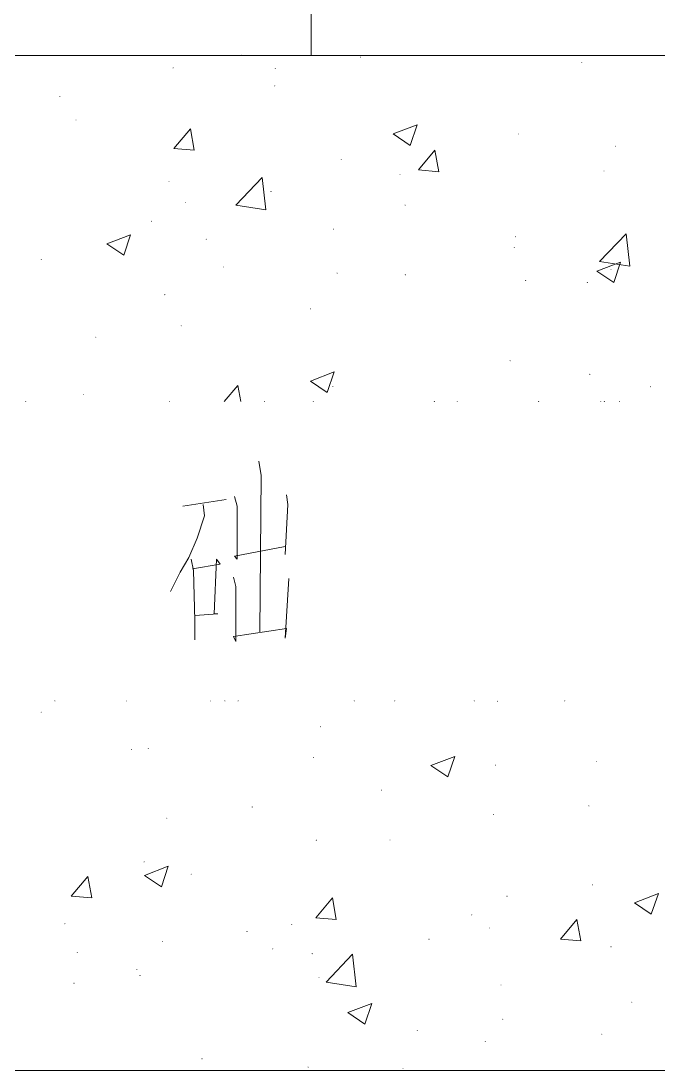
# Model space of a CAD drawing. Header units: millimetres. Extents: x 0 to 414, y 0 to 292.
# Drawn here: x 90.15 to 104.89, y 39.6 to 63.87 of the extents above; entities that cross this region are included whole.
import ezdxf

# ---------------------------------------------------------------- set-up
doc = ezdxf.new("R2010")
doc.units = ezdxf.units.MM

msp = doc.modelspace()

# ---------------------------------------------------------------- hatches: boundary and pattern name
h = msp.add_hatch(color=0)
h.dxf.hatch_style = 2
h.paths.add_polyline_path([(91.069583, 63.063614), (91.056531, 63.076667), (91.069583, 63.089719), (91.082636, 63.076667)])
h = msp.add_hatch(color=0)
h.dxf.hatch_style = 2
h.paths.add_polyline_path([(91.069583, 63.063614), (91.056531, 63.076667), (91.069583, 63.089719), (91.082636, 63.076667)])
h = msp.add_hatch(color=0)
h.dxf.hatch_style = 2
h.paths.add_polyline_path([(91.069583, 63.063614), (91.056531, 63.076667), (91.069583, 63.089719), (91.082636, 63.076667)])
h = msp.add_hatch(color=0)
h.dxf.hatch_style = 2
h.paths.add_polyline_path([(94.0435, 63.063614), (94.030447, 63.076667), (94.0435, 63.089719), (94.056553, 63.076667)])
h = msp.add_hatch(color=0)
h.dxf.hatch_style = 2
h.paths.add_polyline_path([(94.0435, 63.063614), (94.030447, 63.076667), (94.0435, 63.089719), (94.056553, 63.076667)])
h = msp.add_hatch(color=0)
h.dxf.hatch_style = 2
h.paths.add_polyline_path([(94.996, 63.063614), (94.982947, 63.076667), (94.996, 63.089719), (95.009053, 63.076667)])
h = msp.add_hatch(color=0)
h.dxf.hatch_style = 2
h.paths.add_polyline_path([(94.996, 63.063614), (94.982947, 63.076667), (94.996, 63.089719), (95.009053, 63.076667)])
h = msp.add_hatch(color=0)
h.dxf.hatch_style = 2
h.paths.add_polyline_path([(94.996, 63.063614), (94.982947, 63.076667), (94.996, 63.089719), (95.009053, 63.076667)])
h = msp.add_hatch(color=0)
h.dxf.hatch_style = 2
h.paths.add_polyline_path([(95.246472, 63.063614), (95.233419, 63.076667), (95.246472, 63.089719), (95.259525, 63.076667)])
h = msp.add_hatch(color=0)
h.dxf.hatch_style = 2
h.paths.add_polyline_path([(97.366667, 63.063614), (97.353614, 63.076667), (97.366667, 63.089719), (97.379719, 63.076667)])
h = msp.add_hatch(color=0)
h.dxf.hatch_style = 2
h.paths.add_polyline_path([(97.366667, 63.063614), (97.353614, 63.076667), (97.366667, 63.089719), (97.379719, 63.076667)])
h = msp.add_hatch(color=0)
h.dxf.hatch_style = 2
h.paths.add_polyline_path([(97.998139, 63.024808), (97.985086, 63.037861), (97.998139, 63.050914), (98.011192, 63.037861)])
h = msp.add_hatch(color=0)
h.dxf.hatch_style = 2
h.paths.add_polyline_path([(98.301528, 63.063614), (98.288475, 63.076667), (98.301528, 63.089719), (98.314581, 63.076667)])
h = msp.add_hatch(color=0)
h.dxf.hatch_style = 2
h.paths.add_polyline_path([(98.301528, 63.063614), (98.288475, 63.076667), (98.301528, 63.089719), (98.314581, 63.076667)])
h = msp.add_hatch(color=0)
h.dxf.hatch_style = 2
h.paths.add_polyline_path([(98.922417, 63.063614), (98.909364, 63.076667), (98.922417, 63.089719), (98.935469, 63.076667)])
h = msp.add_hatch(color=0)
h.dxf.hatch_style = 2
h.paths.add_polyline_path([(98.922417, 63.063614), (98.909364, 63.076667), (98.922417, 63.089719), (98.935469, 63.076667)])
h = msp.add_hatch(color=0)
h.dxf.hatch_style = 2
h.paths.add_polyline_path([(98.922417, 63.063614), (98.909364, 63.076667), (98.922417, 63.089719), (98.935469, 63.076667)])
h = msp.add_hatch(color=0)
h.dxf.hatch_style = 2
h.paths.add_polyline_path([(100.689833, 63.063614), (100.676781, 63.076667), (100.689833, 63.089719), (100.702886, 63.076667)])
h = msp.add_hatch(color=0)
h.dxf.hatch_style = 2
h.paths.add_polyline_path([(100.700417, 63.063614), (100.687364, 63.076667), (100.700417, 63.089719), (100.713469, 63.076667)])
h = msp.add_hatch(color=0)
h.dxf.hatch_style = 2
h.paths.add_polyline_path([(100.700417, 63.063614), (100.687364, 63.076667), (100.700417, 63.089719), (100.713469, 63.076667)])
h = msp.add_hatch(color=0)
h.dxf.hatch_style = 2
h.paths.add_polyline_path([(102.848833, 63.063614), (102.835781, 63.076667), (102.848833, 63.089719), (102.861886, 63.076667)])
h = msp.add_hatch(color=0)
h.dxf.hatch_style = 2
h.paths.add_polyline_path([(102.848833, 63.063614), (102.835781, 63.076667), (102.848833, 63.089719), (102.861886, 63.076667)])
h = msp.add_hatch(color=0)
h.dxf.hatch_style = 2
h.paths.add_polyline_path([(103.109889, 62.897808), (103.096836, 62.910861), (103.109889, 62.923914), (103.122942, 62.910861)])
h = msp.add_hatch(color=0)
h.dxf.hatch_style = 2
h.paths.add_polyline_path([(93.666028, 62.774336), (93.652975, 62.787389), (93.666028, 62.800442), (93.679081, 62.787389)])
h = msp.add_hatch(color=0)
h.dxf.hatch_style = 2
h.paths.add_polyline_path([(96.026111, 62.763753), (96.013058, 62.776806), (96.026111, 62.789858), (96.039164, 62.776806)])
h = msp.add_hatch(color=0)
h.dxf.hatch_style = 2
h.paths.add_polyline_path([(96.015528, 62.358058), (96.002475, 62.371111), (96.015528, 62.384164), (96.028581, 62.371111)])
h = msp.add_hatch(color=0)
h.dxf.hatch_style = 2
h.paths.add_polyline_path([(91.051944, 62.111114), (91.038892, 62.124167), (91.051944, 62.137219), (91.064997, 62.124167)])
h = msp.add_hatch(color=0)
h.dxf.hatch_style = 2
h.paths.add_polyline_path([(91.422361, 61.571364), (91.409308, 61.584417), (91.422361, 61.597469), (91.435414, 61.584417)])
h = msp.add_hatch(color=0)
h.dxf.hatch_style = 2
h.paths.add_polyline_path([(101.642333, 61.246808), (101.629281, 61.259861), (101.642333, 61.272914), (101.655386, 61.259861)])
h = msp.add_hatch(color=0)
h.dxf.hatch_style = 2
h.paths.add_polyline_path([(103.886, 60.964586), (103.872947, 60.977639), (103.886, 60.990692), (103.899053, 60.977639)])
h = msp.add_hatch(color=0)
h.dxf.hatch_style = 2
h.paths.add_polyline_path([(97.550111, 60.657669), (97.537058, 60.670722), (97.550111, 60.683775), (97.563164, 60.670722)])
h = msp.add_hatch(color=0)
h.dxf.hatch_style = 2
h.paths.add_polyline_path([(98.908306, 60.311947), (98.895253, 60.325), (98.908306, 60.338053), (98.921358, 60.325)])
h = msp.add_hatch(color=0)
h.dxf.hatch_style = 2
h.paths.add_polyline_path([(103.621417, 60.389558), (103.608364, 60.402611), (103.621417, 60.415664), (103.634469, 60.402611)])
h = msp.add_hatch(color=0)
h.dxf.hatch_style = 2
h.paths.add_polyline_path([(93.570778, 60.153197), (93.557725, 60.16625), (93.570778, 60.179303), (93.583831, 60.16625)])
h = msp.add_hatch(color=0)
h.dxf.hatch_style = 2
h.paths.add_polyline_path([(95.927333, 59.916836), (95.914281, 59.929889), (95.927333, 59.942942), (95.940386, 59.929889)])
h = msp.add_hatch(color=0)
h.dxf.hatch_style = 2
h.paths.add_polyline_path([(93.955306, 59.659308), (93.942253, 59.672361), (93.955306, 59.685414), (93.968358, 59.672361)])
h = msp.add_hatch(color=0)
h.dxf.hatch_style = 2
h.paths.add_polyline_path([(99.024722, 59.602864), (99.011669, 59.615917), (99.024722, 59.628969), (99.037775, 59.615917)])
h = msp.add_hatch(color=0)
h.dxf.hatch_style = 2
h.paths.add_polyline_path([(93.165083, 59.228919), (93.152031, 59.241972), (93.165083, 59.255025), (93.178136, 59.241972)])
h = msp.add_hatch(color=0)
h.dxf.hatch_style = 2
h.paths.add_polyline_path([(97.370194, 59.049003), (97.357142, 59.062056), (97.370194, 59.075108), (97.383247, 59.062056)])
h = msp.add_hatch(color=0)
h.dxf.hatch_style = 2
h.paths.add_polyline_path([(94.431556, 58.812642), (94.418503, 58.825694), (94.431556, 58.838747), (94.444608, 58.825694)])
h = msp.add_hatch(color=0)
h.dxf.hatch_style = 2
h.paths.add_polyline_path([(101.575306, 58.872614), (101.562253, 58.885667), (101.575306, 58.898719), (101.588358, 58.885667)])
h = msp.add_hatch(color=0)
h.dxf.hatch_style = 2
h.paths.add_polyline_path([(101.547083, 58.625669), (101.534031, 58.638722), (101.547083, 58.651775), (101.560136, 58.638722)])
h = msp.add_hatch(color=0)
h.dxf.hatch_style = 2
h.paths.add_polyline_path([(90.621556, 58.346975), (90.608503, 58.360028), (90.621556, 58.373081), (90.634608, 58.360028)])
h = msp.add_hatch(color=0)
h.dxf.hatch_style = 2
h.paths.add_polyline_path([(94.826667, 58.170586), (94.813614, 58.183639), (94.826667, 58.196692), (94.839719, 58.183639)])
h = msp.add_hatch(color=0)
h.dxf.hatch_style = 2
h.paths.add_polyline_path([(97.454861, 58.033003), (97.441808, 58.046056), (97.454861, 58.059108), (97.467914, 58.046056)])
h = msp.add_hatch(color=0)
h.dxf.hatch_style = 2
h.paths.add_polyline_path([(99.031778, 57.990669), (99.018725, 58.003722), (99.031778, 58.016775), (99.044831, 58.003722)])
h = msp.add_hatch(color=0)
h.dxf.hatch_style = 2
h.paths.add_polyline_path([(103.783694, 58.117669), (103.770642, 58.130722), (103.783694, 58.143775), (103.796747, 58.130722)])
h = msp.add_hatch(color=0)
h.dxf.hatch_style = 2
h.paths.add_polyline_path([(101.811667, 57.860142), (101.798614, 57.873194), (101.811667, 57.886247), (101.824719, 57.873194)])
h = msp.add_hatch(color=0)
h.dxf.hatch_style = 2
h.paths.add_polyline_path([(103.236889, 57.814281), (103.223836, 57.827333), (103.236889, 57.840386), (103.249942, 57.827333)])
h = msp.add_hatch(color=0)
h.dxf.hatch_style = 2
h.paths.add_polyline_path([(93.475528, 57.532058), (93.462475, 57.545111), (93.475528, 57.558164), (93.488581, 57.545111)])
h = msp.add_hatch(color=0)
h.dxf.hatch_style = 2
h.paths.add_polyline_path([(96.8375, 57.203975), (96.824447, 57.217028), (96.8375, 57.230081), (96.850553, 57.217028)])
h = msp.add_hatch(color=0)
h.dxf.hatch_style = 2
h.paths.add_polyline_path([(93.853, 56.812392), (93.839947, 56.825444), (93.853, 56.838497), (93.866053, 56.825444)])
h = msp.add_hatch(color=0)
h.dxf.hatch_style = 2
h.paths.add_polyline_path([(91.880972, 56.551336), (91.867919, 56.564389), (91.880972, 56.577442), (91.894025, 56.564389)])
h = msp.add_hatch(color=0)
h.dxf.hatch_style = 2
h.paths.add_polyline_path([(101.451833, 56.004531), (101.438781, 56.017583), (101.451833, 56.030636), (101.464886, 56.017583)])
h = msp.add_hatch(color=0)
h.dxf.hatch_style = 2
h.paths.add_polyline_path([(103.293333, 55.690558), (103.280281, 55.703611), (103.293333, 55.716664), (103.306386, 55.703611)])
h = msp.add_hatch(color=0)
h.dxf.hatch_style = 2
h.paths.add_polyline_path([(97.359611, 55.411864), (97.346558, 55.424917), (97.359611, 55.437969), (97.372664, 55.424917)])
h = msp.add_hatch(color=0)
h.dxf.hatch_style = 2
h.paths.add_polyline_path([(104.693861, 55.404808), (104.680808, 55.417861), (104.693861, 55.430914), (104.706914, 55.417861)])
h = msp.add_hatch(color=0)
h.dxf.hatch_style = 2
h.paths.add_polyline_path([(91.59875, 55.221364), (91.585697, 55.234417), (91.59875, 55.247469), (91.611803, 55.234417)])
h = msp.add_hatch(color=0)
h.dxf.hatch_style = 2
h.paths.add_polyline_path([(90.261722, 55.062614), (90.248669, 55.075667), (90.261722, 55.088719), (90.274775, 55.075667)])
h = msp.add_hatch(color=0)
h.dxf.hatch_style = 2
h.paths.add_polyline_path([(90.261722, 55.062614), (90.248669, 55.075667), (90.261722, 55.088719), (90.274775, 55.075667)])
h = msp.add_hatch(color=0)
h.dxf.hatch_style = 2
h.paths.add_polyline_path([(90.261722, 55.062614), (90.248669, 55.075667), (90.261722, 55.088719), (90.274775, 55.075667)])
h = msp.add_hatch(color=0)
h.dxf.hatch_style = 2
h.paths.add_polyline_path([(93.581361, 55.062614), (93.568308, 55.075667), (93.581361, 55.088719), (93.594414, 55.075667)])
h = msp.add_hatch(color=0)
h.dxf.hatch_style = 2
h.paths.add_polyline_path([(95.775639, 55.062614), (95.762586, 55.075667), (95.775639, 55.088719), (95.788692, 55.075667)])
h = msp.add_hatch(color=0)
h.dxf.hatch_style = 2
h.paths.add_polyline_path([(96.904528, 55.062614), (96.891475, 55.075667), (96.904528, 55.088719), (96.917581, 55.075667)])
h = msp.add_hatch(color=0)
h.dxf.hatch_style = 2
h.paths.add_polyline_path([(99.702056, 55.062614), (99.689003, 55.075667), (99.702056, 55.088719), (99.715108, 55.075667)])
h = msp.add_hatch(color=0)
h.dxf.hatch_style = 2
h.paths.add_polyline_path([(100.227694, 55.062614), (100.214642, 55.075667), (100.227694, 55.088719), (100.240747, 55.075667)])
h = msp.add_hatch(color=0)
h.dxf.hatch_style = 2
h.paths.add_polyline_path([(100.227694, 55.062614), (100.214642, 55.075667), (100.227694, 55.088719), (100.240747, 55.075667)])
h = msp.add_hatch(color=0)
h.dxf.hatch_style = 2
h.paths.add_polyline_path([(102.111528, 55.062614), (102.098475, 55.075667), (102.111528, 55.088719), (102.124581, 55.075667)])
h = msp.add_hatch(color=0)
h.dxf.hatch_style = 2
h.paths.add_polyline_path([(103.547333, 55.062614), (103.534281, 55.075667), (103.547333, 55.088719), (103.560386, 55.075667)])
h = msp.add_hatch(color=0)
h.dxf.hatch_style = 2
h.paths.add_polyline_path([(103.547333, 55.062614), (103.534281, 55.075667), (103.547333, 55.088719), (103.560386, 55.075667)])
h = msp.add_hatch(color=0)
h.dxf.hatch_style = 2
h.paths.add_polyline_path([(103.547333, 55.062614), (103.534281, 55.075667), (103.547333, 55.088719), (103.560386, 55.075667)])
h = msp.add_hatch(color=0)
h.dxf.hatch_style = 2
h.paths.add_polyline_path([(103.628472, 55.062614), (103.615419, 55.075667), (103.628472, 55.088719), (103.641525, 55.075667)])
h = msp.add_hatch(color=0)
h.dxf.hatch_style = 2
h.paths.add_polyline_path([(103.977722, 55.062614), (103.964669, 55.075667), (103.977722, 55.088719), (103.990775, 55.075667)])
h = msp.add_hatch(color=0)
h.dxf.hatch_style = 2
h.paths.add_polyline_path([(103.977722, 55.062614), (103.964669, 55.075667), (103.977722, 55.088719), (103.990775, 55.075667)])
h = msp.add_hatch(color=0)
h.dxf.hatch_style = 2
h.paths.add_polyline_path([(90.935528, 48.141114), (90.922475, 48.154167), (90.935528, 48.167219), (90.948581, 48.154167)])
h = msp.add_hatch(color=0)
h.dxf.hatch_style = 2
h.paths.add_polyline_path([(90.935528, 48.141114), (90.922475, 48.154167), (90.935528, 48.167219), (90.948581, 48.154167)])
h = msp.add_hatch(color=0)
h.dxf.hatch_style = 2
h.paths.add_polyline_path([(92.586528, 48.141114), (92.573475, 48.154167), (92.586528, 48.167219), (92.599581, 48.154167)])
h = msp.add_hatch(color=0)
h.dxf.hatch_style = 2
h.paths.add_polyline_path([(94.526806, 48.141114), (94.513753, 48.154167), (94.526806, 48.167219), (94.539858, 48.154167)])
h = msp.add_hatch(color=0)
h.dxf.hatch_style = 2
h.paths.add_polyline_path([(94.526806, 48.141114), (94.513753, 48.154167), (94.526806, 48.167219), (94.539858, 48.154167)])
h = msp.add_hatch(color=0)
h.dxf.hatch_style = 2
h.paths.add_polyline_path([(94.861944, 48.141114), (94.848892, 48.154167), (94.861944, 48.167219), (94.874997, 48.154167)])
h = msp.add_hatch(color=0)
h.dxf.hatch_style = 2
h.paths.add_polyline_path([(94.861944, 48.141114), (94.848892, 48.154167), (94.861944, 48.167219), (94.874997, 48.154167)])
h = msp.add_hatch(color=0)
h.dxf.hatch_style = 2
h.paths.add_polyline_path([(95.168861, 48.141114), (95.155808, 48.154167), (95.168861, 48.167219), (95.181914, 48.154167)])
h = msp.add_hatch(color=0)
h.dxf.hatch_style = 2
h.paths.add_polyline_path([(95.168861, 48.141114), (95.155808, 48.154167), (95.168861, 48.167219), (95.181914, 48.154167)])
h = msp.add_hatch(color=0)
h.dxf.hatch_style = 2
h.paths.add_polyline_path([(95.168861, 48.141114), (95.155808, 48.154167), (95.168861, 48.167219), (95.181914, 48.154167)])
h = msp.add_hatch(color=0)
h.dxf.hatch_style = 2
h.paths.add_polyline_path([(97.849972, 48.141114), (97.836919, 48.154167), (97.849972, 48.167219), (97.863025, 48.154167)])
h = msp.add_hatch(color=0)
h.dxf.hatch_style = 2
h.paths.add_polyline_path([(98.788361, 48.141114), (98.775308, 48.154167), (98.788361, 48.167219), (98.801414, 48.154167)])
h = msp.add_hatch(color=0)
h.dxf.hatch_style = 2
h.paths.add_polyline_path([(98.788361, 48.141114), (98.775308, 48.154167), (98.788361, 48.167219), (98.801414, 48.154167)])
h = msp.add_hatch(color=0)
h.dxf.hatch_style = 2
h.paths.add_polyline_path([(100.622806, 48.141114), (100.609753, 48.154167), (100.622806, 48.167219), (100.635858, 48.154167)])
h = msp.add_hatch(color=0)
h.dxf.hatch_style = 2
h.paths.add_polyline_path([(100.622806, 48.141114), (100.609753, 48.154167), (100.622806, 48.167219), (100.635858, 48.154167)])
h = msp.add_hatch(color=0)
h.dxf.hatch_style = 2
h.paths.add_polyline_path([(100.622806, 48.141114), (100.609753, 48.154167), (100.622806, 48.167219), (100.635858, 48.154167)])
h = msp.add_hatch(color=0)
h.dxf.hatch_style = 2
h.paths.add_polyline_path([(101.162556, 48.134058), (101.149503, 48.147111), (101.162556, 48.160164), (101.175608, 48.147111)])
h = msp.add_hatch(color=0)
h.dxf.hatch_style = 2
h.paths.add_polyline_path([(102.714778, 48.141114), (102.701725, 48.154167), (102.714778, 48.167219), (102.727831, 48.154167)])
h = msp.add_hatch(color=0)
h.dxf.hatch_style = 2
h.paths.add_polyline_path([(102.714778, 48.141114), (102.701725, 48.154167), (102.714778, 48.167219), (102.727831, 48.154167)])
h = msp.add_hatch(color=0)
h.dxf.hatch_style = 2
h.paths.add_polyline_path([(90.618028, 47.883586), (90.604975, 47.896639), (90.618028, 47.909692), (90.631081, 47.896639)])
h = msp.add_hatch(color=0)
h.dxf.hatch_style = 2
h.paths.add_polyline_path([(97.070333, 47.544919), (97.057281, 47.557972), (97.070333, 47.571025), (97.083386, 47.557972)])
h = msp.add_hatch(color=0)
h.dxf.hatch_style = 2
h.paths.add_polyline_path([(92.702944, 47.015753), (92.689892, 47.028806), (92.702944, 47.041858), (92.715997, 47.028806)])
h = msp.add_hatch(color=0)
h.dxf.hatch_style = 2
h.paths.add_polyline_path([(93.091, 47.040447), (93.077947, 47.0535), (93.091, 47.066553), (93.104053, 47.0535)])
h = msp.add_hatch(color=0)
h.dxf.hatch_style = 2
h.paths.add_polyline_path([(96.908056, 46.835836), (96.895003, 46.848889), (96.908056, 46.861942), (96.921108, 46.848889)])
h = msp.add_hatch(color=0)
h.dxf.hatch_style = 2
h.paths.add_polyline_path([(101.113167, 46.659447), (101.100114, 46.6725), (101.113167, 46.685553), (101.126219, 46.6725)])
h = msp.add_hatch(color=0)
h.dxf.hatch_style = 2
h.paths.add_polyline_path([(103.452083, 46.737058), (103.439031, 46.750111), (103.452083, 46.763164), (103.465136, 46.750111)])
h = msp.add_hatch(color=0)
h.dxf.hatch_style = 2
h.paths.add_polyline_path([(98.477917, 46.080892), (98.464864, 46.093944), (98.477917, 46.106997), (98.490969, 46.093944)])
h = msp.add_hatch(color=0)
h.dxf.hatch_style = 2
h.paths.add_polyline_path([(95.493417, 45.689308), (95.480364, 45.702361), (95.493417, 45.715414), (95.506469, 45.702361)])
h = msp.add_hatch(color=0)
h.dxf.hatch_style = 2
h.paths.add_polyline_path([(103.272167, 45.714003), (103.259114, 45.727056), (103.272167, 45.740108), (103.285219, 45.727056)])
h = msp.add_hatch(color=0)
h.dxf.hatch_style = 2
h.paths.add_polyline_path([(93.521389, 45.431781), (93.508336, 45.444833), (93.521389, 45.457886), (93.534442, 45.444833)])
h = msp.add_hatch(color=0)
h.dxf.hatch_style = 2
h.paths.add_polyline_path([(101.067306, 45.512919), (101.054253, 45.525972), (101.067306, 45.539025), (101.080358, 45.525972)])
h = msp.add_hatch(color=0)
h.dxf.hatch_style = 2
h.paths.add_polyline_path([(96.975083, 44.923781), (96.962031, 44.936833), (96.975083, 44.949886), (96.988136, 44.936833)])
h = msp.add_hatch(color=0)
h.dxf.hatch_style = 2
h.paths.add_polyline_path([(98.675472, 44.927308), (98.662419, 44.940361), (98.675472, 44.953414), (98.688525, 44.940361)])
h = msp.add_hatch(color=0)
h.dxf.hatch_style = 2
h.paths.add_polyline_path([(92.99575, 44.419308), (92.982697, 44.432361), (92.99575, 44.445414), (93.008803, 44.432361)])
h = msp.add_hatch(color=0)
h.dxf.hatch_style = 2
h.paths.add_polyline_path([(94.082306, 44.137086), (94.069253, 44.150139), (94.082306, 44.163192), (94.095358, 44.150139)])
h = msp.add_hatch(color=0)
h.dxf.hatch_style = 2
h.paths.add_polyline_path([(103.353306, 43.890142), (103.340253, 43.903194), (103.353306, 43.916247), (103.366358, 43.903194)])
h = msp.add_hatch(color=0)
h.dxf.hatch_style = 2
h.paths.add_polyline_path([(101.381278, 43.629086), (101.368225, 43.642139), (101.381278, 43.655192), (101.394331, 43.642139)])
h = msp.add_hatch(color=0)
h.dxf.hatch_style = 2
h.paths.add_polyline_path([(100.566361, 43.195169), (100.553308, 43.208222), (100.566361, 43.221275), (100.579414, 43.208222)])
h = msp.add_hatch(color=0)
h.dxf.hatch_style = 2
h.paths.add_polyline_path([(91.168361, 42.990558), (91.155308, 43.003611), (91.168361, 43.016664), (91.181414, 43.003611)])
h = msp.add_hatch(color=0)
h.dxf.hatch_style = 2
h.paths.add_polyline_path([(96.407111, 42.976447), (96.394058, 42.9895), (96.407111, 43.002553), (96.420164, 42.9895)])
h = msp.add_hatch(color=0)
h.dxf.hatch_style = 2
h.paths.add_polyline_path([(95.373472, 42.810642), (95.360419, 42.823694), (95.373472, 42.836747), (95.386525, 42.823694)])
h = msp.add_hatch(color=0)
h.dxf.hatch_style = 2
h.paths.add_polyline_path([(100.972056, 42.891781), (100.959003, 42.904833), (100.972056, 42.917886), (100.985108, 42.904833)])
h = msp.add_hatch(color=0)
h.dxf.hatch_style = 2
h.paths.add_polyline_path([(93.422611, 42.581336), (93.409558, 42.594389), (93.422611, 42.607442), (93.435664, 42.594389)])
h = msp.add_hatch(color=0)
h.dxf.hatch_style = 2
h.paths.add_polyline_path([(99.578583, 42.634253), (99.565531, 42.647306), (99.578583, 42.660358), (99.591636, 42.647306)])
h = msp.add_hatch(color=0)
h.dxf.hatch_style = 2
h.paths.add_polyline_path([(103.783694, 42.457864), (103.770642, 42.470917), (103.783694, 42.483969), (103.796747, 42.470917)])
h = msp.add_hatch(color=0)
h.dxf.hatch_style = 2
h.paths.add_polyline_path([(91.450583, 42.323808), (91.437531, 42.336861), (91.450583, 42.349914), (91.463636, 42.336861)])
h = msp.add_hatch(color=0)
h.dxf.hatch_style = 2
h.paths.add_polyline_path([(95.969667, 42.408475), (95.956614, 42.421528), (95.969667, 42.434581), (95.982719, 42.421528)])
h = msp.add_hatch(color=0)
h.dxf.hatch_style = 2
h.paths.add_polyline_path([(96.879833, 42.299114), (96.866781, 42.312167), (96.879833, 42.325219), (96.892886, 42.312167)])
h = msp.add_hatch(color=0)
h.dxf.hatch_style = 2
h.paths.add_polyline_path([(92.829944, 41.932225), (92.816892, 41.945278), (92.829944, 41.958331), (92.842997, 41.945278)])
h = msp.add_hatch(color=0)
h.dxf.hatch_style = 2
h.paths.add_polyline_path([(92.9005, 41.794642), (92.887447, 41.807694), (92.9005, 41.820747), (92.913553, 41.807694)])
h = msp.add_hatch(color=0)
h.dxf.hatch_style = 2
h.paths.add_polyline_path([(97.035056, 41.752308), (97.022003, 41.765361), (97.035056, 41.778414), (97.048108, 41.765361)])
h = msp.add_hatch(color=0)
h.dxf.hatch_style = 2
h.paths.add_polyline_path([(91.3765, 41.618253), (91.363447, 41.631306), (91.3765, 41.644358), (91.389553, 41.631306)])
h = msp.add_hatch(color=0)
h.dxf.hatch_style = 2
h.paths.add_polyline_path([(101.240167, 41.575919), (101.227114, 41.588972), (101.240167, 41.602025), (101.253219, 41.588972)])
h = msp.add_hatch(color=0)
h.dxf.hatch_style = 2
h.paths.add_polyline_path([(104.263472, 41.177281), (104.250419, 41.190333), (104.263472, 41.203386), (104.276525, 41.190333)])
h = msp.add_hatch(color=0)
h.dxf.hatch_style = 2
h.paths.add_polyline_path([(101.2825, 40.782169), (101.269447, 40.795222), (101.2825, 40.808275), (101.295553, 40.795222)])
h = msp.add_hatch(color=0)
h.dxf.hatch_style = 2
h.paths.add_polyline_path([(99.306944, 40.524642), (99.293892, 40.537694), (99.306944, 40.550747), (99.319997, 40.537694)])
h = msp.add_hatch(color=0)
h.dxf.hatch_style = 2
h.paths.add_polyline_path([(100.876806, 40.267114), (100.863753, 40.280167), (100.876806, 40.293219), (100.889858, 40.280167)])
h = msp.add_hatch(color=0)
h.dxf.hatch_style = 2
h.paths.add_polyline_path([(103.572028, 40.439975), (103.558975, 40.453028), (103.572028, 40.466081), (103.585081, 40.453028)])
h = msp.add_hatch(color=0)
h.dxf.hatch_style = 2
h.paths.add_polyline_path([(94.332778, 39.868475), (94.319725, 39.881528), (94.332778, 39.894581), (94.345831, 39.881528)])
h = msp.add_hatch(color=0)
h.dxf.hatch_style = 2
h.paths.add_polyline_path([(92.304306, 39.600364), (92.291253, 39.613417), (92.304306, 39.626469), (92.317358, 39.613417)])
h = msp.add_hatch(color=0)
h.dxf.hatch_style = 2
h.paths.add_polyline_path([(92.561833, 39.600364), (92.548781, 39.613417), (92.561833, 39.626469), (92.574886, 39.613417)])
h = msp.add_hatch(color=0)
h.dxf.hatch_style = 2
h.paths.add_polyline_path([(93.362639, 39.600364), (93.349586, 39.613417), (93.362639, 39.626469), (93.375692, 39.613417)])
h = msp.add_hatch(color=0)
h.dxf.hatch_style = 2
h.paths.add_polyline_path([(93.577833, 39.600364), (93.564781, 39.613417), (93.577833, 39.626469), (93.590886, 39.613417)])
h = msp.add_hatch(color=0)
h.dxf.hatch_style = 2
h.paths.add_polyline_path([(96.48825, 39.600364), (96.475197, 39.613417), (96.48825, 39.626469), (96.501303, 39.613417)])
h = msp.add_hatch(color=0)
h.dxf.hatch_style = 2
h.paths.add_polyline_path([(96.685806, 39.600364), (96.672753, 39.613417), (96.685806, 39.626469), (96.698858, 39.613417)])
h = msp.add_hatch(color=0)
h.dxf.hatch_style = 2
h.paths.add_polyline_path([(96.784583, 39.677975), (96.771531, 39.691028), (96.784583, 39.704081), (96.797636, 39.691028)])
h = msp.add_hatch(color=0)
h.dxf.hatch_style = 2
h.paths.add_polyline_path([(98.978861, 39.649753), (98.965808, 39.662806), (98.978861, 39.675858), (98.991914, 39.662806)])
h = msp.add_hatch(color=0)
h.dxf.hatch_style = 2
h.paths.add_polyline_path([(100.008972, 39.600364), (99.995919, 39.613417), (100.008972, 39.626469), (100.022025, 39.613417)])
h = msp.add_hatch(color=0)
h.dxf.hatch_style = 2
h.paths.add_polyline_path([(100.008972, 39.600364), (99.995919, 39.613417), (100.008972, 39.626469), (100.022025, 39.613417)])
h = msp.add_hatch(color=0)
h.dxf.hatch_style = 2
h.paths.add_polyline_path([(100.414667, 39.600364), (100.401614, 39.613417), (100.414667, 39.626469), (100.427719, 39.613417)])
h = msp.add_hatch(color=0)
h.dxf.hatch_style = 2
h.paths.add_polyline_path([(103.328611, 39.600364), (103.315558, 39.613417), (103.328611, 39.626469), (103.341664, 39.613417)])
h = msp.add_hatch(color=0)
h.dxf.hatch_style = 2
h.paths.add_polyline_path([(103.328611, 39.600364), (103.315558, 39.613417), (103.328611, 39.626469), (103.341664, 39.613417)])
h = msp.add_hatch(color=0)
h.dxf.hatch_style = 2
h.paths.add_polyline_path([(103.328611, 39.600364), (103.315558, 39.613417), (103.328611, 39.626469), (103.341664, 39.613417)])
h = msp.add_hatch(color=0)
h.dxf.hatch_style = 2
h.paths.add_polyline_path([(104.341083, 39.600364), (104.328031, 39.613417), (104.341083, 39.626469), (104.354136, 39.613417)])

# ---------------------------------------------------------------- linework, layer by layer
at = {"color": 0, "lineweight": 0}
for points in [[(96.855139, 64.653583), (96.855139, 63.076667)], [(96.855139, 63.076667), (62.596889, 63.076667)], [(96.855139, 63.076667), (115.199583, 63.076667)], [(98.753083, 61.259861), (99.303417, 61.471528)], [(99.144667, 60.995278), (99.303417, 61.471528)], [(93.683667, 60.924722), (94.064667, 61.376278)], [(94.156389, 60.882389), (94.064667, 61.376278)], [(98.753083, 61.259861), (99.144667, 60.995278)], [(93.683667, 60.924722), (94.156389, 60.882389)], [(99.335167, 60.430833), (99.716167, 60.882389)], [(99.807889, 60.3885), (99.716167, 60.882389)], [(95.112417, 59.612389), (95.72625, 60.250917)], [(95.810917, 59.503028), (95.72625, 60.250917)], [(99.335167, 60.430833), (99.807889, 60.3885)], [(95.112417, 59.612389), (95.810917, 59.503028)], [(92.134972, 58.719861), (92.685306, 58.931528)], [(92.526556, 58.455278), (92.685306, 58.931528)], [(103.519111, 58.310639), (104.132944, 58.949167)], [(104.221139, 58.201278), (104.132944, 58.949167)], [(92.134972, 58.719861), (92.526556, 58.455278)], [(103.455611, 58.088389), (104.005944, 58.300056)], [(103.519111, 58.310639), (104.221139, 58.201278)], [(103.847194, 57.823806), (104.005944, 58.300056)], [(103.455611, 58.088389), (103.847194, 57.823806)], [(96.8375, 55.548389), (97.387833, 55.760056)], [(97.229083, 55.283806), (97.387833, 55.760056)], [(94.844306, 55.075667), (95.158278, 55.449611)], [(95.228833, 55.075667), (95.158278, 55.449611)], [(96.8375, 55.548389), (97.229083, 55.283806)], [(95.645111, 53.699833), (95.701556, 53.364694), (95.673333, 49.755778)], [(96.287167, 52.916667), (96.315389, 52.694417), (96.258944, 51.540833)], [(94.361, 52.694417), (94.389222, 52.433361), (94.223417, 51.914778), (94.025861, 51.46675), (93.831833, 51.131611), (93.609583, 50.683583)], [(93.888278, 52.659139), (94.893694, 52.807306)], [(95.087722, 52.881389), (95.144167, 52.659139), (95.144167, 51.427944), (95.087722, 51.502028), (96.258944, 51.727806)], [(94.082306, 51.427944), (94.13875, 51.170417), (94.166972, 50.013306), (94.166972, 49.568806), (94.166972, 50.126194), (94.696139, 50.165), (94.615, 50.165), (94.667917, 51.427944), (94.752583, 51.318583), (94.110528, 51.205694)], [(95.0595, 51.018722), (95.115944, 50.796472), (95.115944, 49.53), (95.0595, 49.642889), (96.287167, 49.829861), (96.258944, 49.604083), (96.343611, 50.983444)], [(99.620917, 46.661917), (100.174778, 46.873583)], [(100.0125, 46.397333), (100.174778, 46.873583)], [(99.620917, 46.661917), (100.0125, 46.400861)], [(93.002806, 44.121917), (93.553139, 44.333583)], [(93.394389, 43.857333), (93.553139, 44.333583)], [(91.313, 43.642139), (91.694, 44.093694)], [(91.785722, 43.599806), (91.694, 44.093694)], [(93.002806, 44.121917), (93.394389, 43.857333)], [(104.323444, 43.490444), (104.877306, 43.702111)], [(104.715028, 43.225861), (104.877306, 43.702111)], [(91.313, 43.642139), (91.785722, 43.599806)], [(96.9645, 43.144722), (97.3455, 43.599806)], [(97.433694, 43.105917), (97.3455, 43.599806)], [(104.323444, 43.490444), (104.715028, 43.225861)], [(96.9645, 43.144722), (97.433694, 43.105917)], [(102.616, 42.650833), (102.993472, 43.105917)], [(103.085194, 42.612028), (102.993472, 43.105917)], [(102.616, 42.650833), (103.085194, 42.612028)], [(97.200861, 41.656), (97.814694, 42.298056)], [(97.899361, 41.546639), (97.814694, 42.298056)], [(97.200861, 41.656), (97.899361, 41.546639)], [(97.705333, 40.950444), (98.255667, 41.162111)], [(98.096917, 40.685861), (98.255667, 41.162111)], [(97.705333, 40.950444), (98.096917, 40.685861)], [(55.08625, 39.613417), (119.683389, 39.613417)]]:
    msp.add_lwpolyline(points, dxfattribs=at)

doc.saveas('drawing.dxf')
